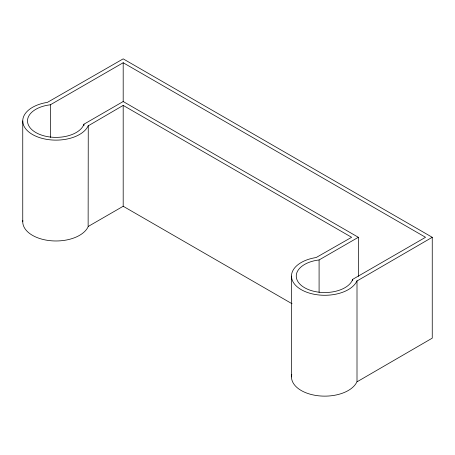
<?xml version="1.0" encoding="UTF-8"?>
<svg xmlns="http://www.w3.org/2000/svg" width="455" height="455" viewBox="0 0 455 455"><rect width="100%" height="100%" fill="white"/><g stroke="black" fill="none" stroke-linecap="round" stroke-linejoin="round"><path stroke-width="0.68" d="M358.347 237.294L123.191 101.528L83.942 124.192L83.544 125.182A28.506 16.46 0 0 1 63.387 136.819L61.567 137.063A28.506 16.46 0 0 1 28.051 117.714L28.477 116.668A28.506 16.46 0 0 1 48.628 105.031L50.351 104.798L123.191 62.739L425.533 237.294L352.688 279.347L352.284 280.343A28.506 16.46 0 0 1 304.594 287.719A28.506 16.46 0 0 1 317.374 260.186L319.091 259.953L358.347 237.294L358.347 276.356M432.25 237.294L356.879 281.053A33.261 19.201 0 0 1 301.233 289.659A33.261 19.201 0 0 1 316.145 257.536L351.624 237.294L123.191 105.406L88.133 125.893A33.261 19.201 0 0 1 64.616 139.475L62.494 139.759A33.261 19.201 0 0 1 23.387 117.18L23.882 115.957A33.261 19.201 0 0 1 47.4 102.375L123.191 58.86L432.25 237.294L432.25 338.15L356.879 381.904A33.261 19.201 0 0 1 318.261 395.77A33.261 19.201 0 0 1 291.78 374.431M88.259 125.58L88.133 226.749A33.261 19.201 0 0 1 64.616 240.325L62.494 240.61A33.261 19.201 0 0 1 22.824 220.521M88.259 226.431L123.191 206.263L292.064 303.758M357.004 280.735L357.004 381.591M352.688 279.347L352.688 280.769M319.091 259.953L319.091 292.4M291.496 276.083L291.496 376.939M123.191 62.739L123.191 101.806M123.191 105.406L123.191 206.263M83.942 124.192L83.942 125.614M50.351 104.798L50.351 137.467M22.75 120.928L22.75 221.778"/></g></svg>
